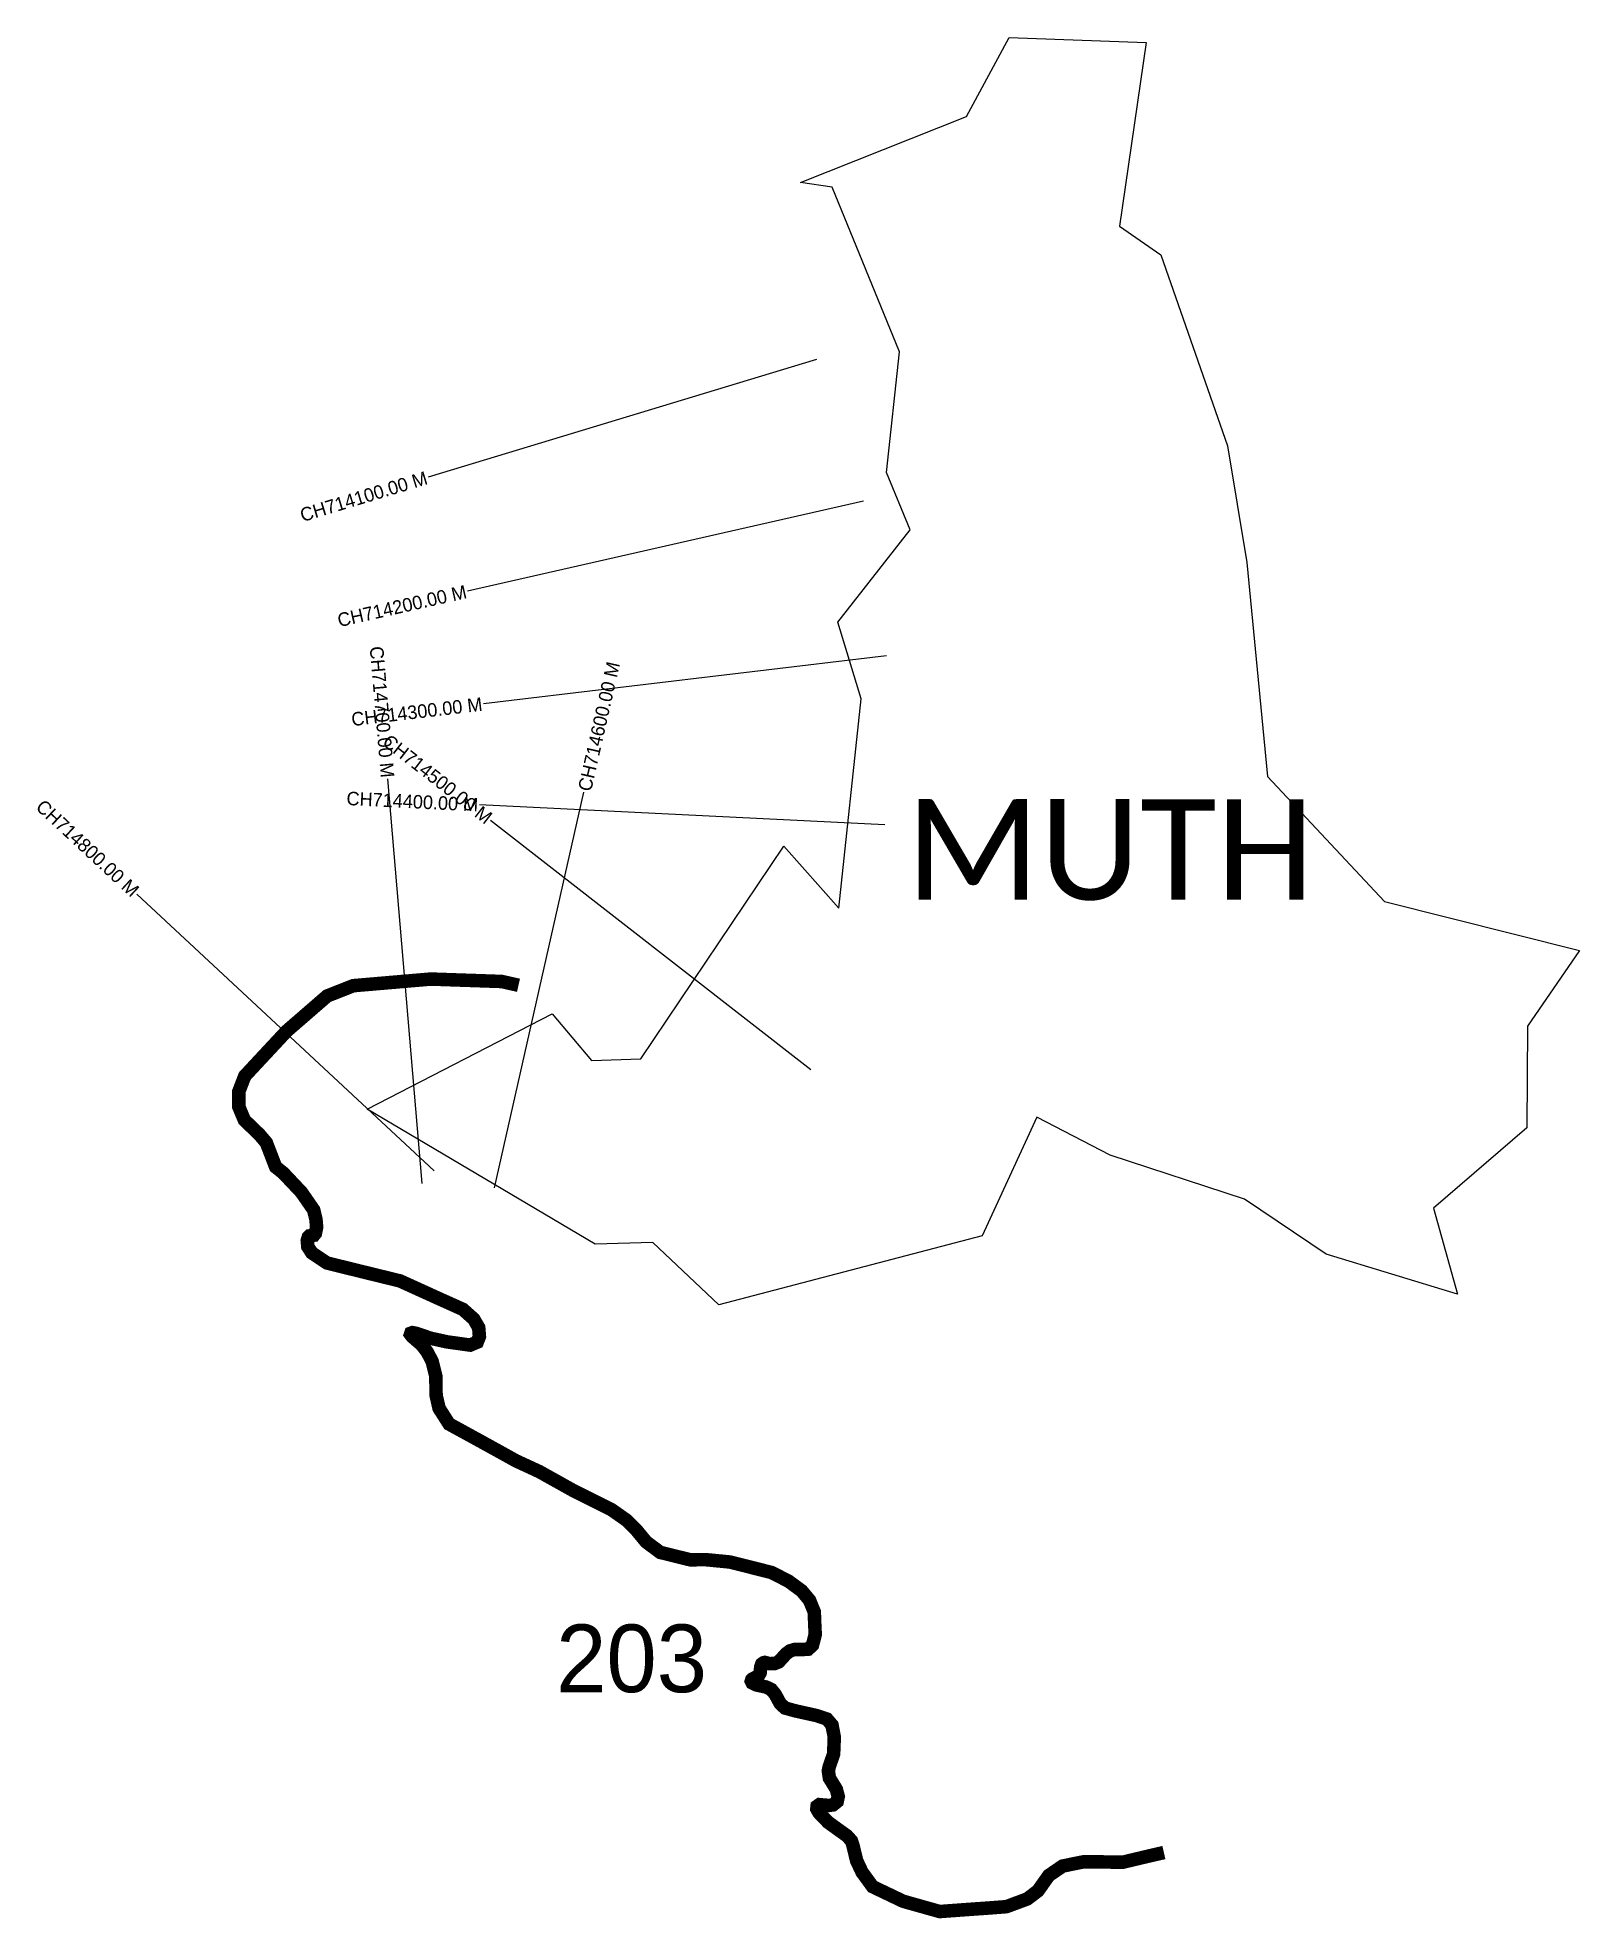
# Model space of a CAD drawing. Header units: metres. Extents: x 353838 to 354977, y 1748517 to 1749907.
import ezdxf
from ezdxf.enums import TextEntityAlignment as Align

# ---------------------------------------------------------------- set-up
doc = ezdxf.new("R2010")
doc.units = ezdxf.units.M
for name, color, linetype in [('CS', 134, 'Continuous'), ('CSMark', 6, 'Continuous'), ('UNPROTECTED', 10, 'Continuous'), ('VILLAGE NAME', 250, 'Continuous')]:
    doc.layers.add(name, color=color, linetype=linetype)

msp = doc.modelspace()

# ---------------------------------------------------------------- linework, layer by layer
at = {"color": 6}
for points in [[(354657, 1749903.7), (354637.4, 1749768.1), (354668, 1749746.8), (354717.1, 1749605.6), (354731.5, 1749519.5), (354746.7, 1749361.3), (354833.2, 1749269), (354977.3, 1749232.7), (354938.9, 1749176.8), (354938.5, 1749101.6), (354869.5, 1749042.3), (354887.3, 1748978.8), (354790.2, 1749008.3), (354729.7, 1749049), (354630.5, 1749081.5), (354576.4, 1749109.6), (354535.8, 1749021.9), (354341.3, 1748970.9), (354292.5, 1749017), (354249.8, 1749015.8), (354081.3, 1749115.4), (354218, 1749185.9), (354247.2, 1749151.3), (354283.7, 1749152.7), (354389.2, 1749309.7), (354430, 1749263.9), (354446.5, 1749418.8), (354429.2, 1749475.3), (354482.7, 1749543.5), (354465.3, 1749585.9), (354474.7, 1749675.2), (354425, 1749796.7), (354401.6, 1749800.2), (354524.4, 1749849.1), (354555.8, 1749907.3)], [(354555.8, 1749907.3), (354657, 1749903.7)]]:
    msp.add_lwpolyline(points, dxfattribs=at)
at = {"layer": 'CS'}
for p, q in [((354413.5, 1749669.5), (354126.4, 1749582.6)), ((354448.1, 1749564.8), (354155.5, 1749498.3)), ((354465.3, 1749450.4), (354167.4, 1749415.1)), ((354122.1, 1749060.5), (354096.6, 1749359.5)), ((354464, 1749325.5), (354164.4, 1749340.4)), ((354175.4, 1749057.2), (354241.6, 1749349.8)), ((354409.3, 1749144.5), (354172.5, 1749328.8)), ((354130.8, 1749070), (353911.2, 1749274.4))]:
    msp.add_line(p, q, dxfattribs=at)
at = {"layer": 'UNPROTECTED', "const_width": 10, "flags": 128}
msp.add_lwpolyline([(354193.2, 1749207), (354180.8, 1749209.8), (354128.4, 1749211.6), (354071.1, 1749206.7), (354051.8, 1749199.1), (354021.7, 1749173), (353999.9, 1749149.6), (353990.9, 1749139.9), (353986.5, 1749128.5), (353986.5, 1749117.2), (353990.6, 1749107.4), (354001.7, 1749096.7), (354006.8, 1749090.7), (354009.5, 1749083.7), (354013.7, 1749072.8), (354019.3, 1749068.3), (354032.8, 1749054), (354041.8, 1749041), (354043.5, 1749034.1), (354044, 1749028.1), (354043.1, 1749023.7), (354042, 1749022.3), (354038.7, 1749021.8), (354037.9, 1749021), (354037.1, 1749018.4), (354037.5, 1749013.8), (354040.5, 1749009.2), (354051.6, 1749001.8), (354075.5, 1748995.9), (354105.7, 1748988.5), (354132.3, 1748976.4), (354152.1, 1748967.5), (354160.1, 1748960.4), (354163.8, 1748954), (354164.3, 1748947.4), (354162.7, 1748943.3), (354157.5, 1748941.1), (354140.3, 1748943.5), (354128.1, 1748946.2), (354117.9, 1748949.7), (354114.8, 1748950.3), (354113.7, 1748949.9), (354113.4, 1748949), (354114.6, 1748947.4), (354121.7, 1748941.3), (354125.8, 1748935.9), (354129.4, 1748929), (354132.1, 1748918.1), (354132.3, 1748904), (354134.5, 1748894.4), (354141.9, 1748882.8), (354166, 1748869.6), (354179.6, 1748862.1), (354186.8, 1748858.1), (354191.3, 1748855.6), (354208.6, 1748847.6), (354233.7, 1748833.6), (354261.9, 1748819.5), (354273.3, 1748811.5), (354280.1, 1748804.7), (354287.6, 1748795.6), (354298, 1748787.9), (354320.3, 1748782.4), (354325.8, 1748782.5), (354331.9, 1748782.5), (354349.5, 1748780.8), (354380.4, 1748773), (354392.8, 1748766.6), (354402.5, 1748759.5), (354408.3, 1748752.5), (354411.8, 1748743.9), (354412.1, 1748736), (354412.5, 1748727.2), (354410.5, 1748719.4), (354407.3, 1748716.4), (354402.5, 1748716.1), (354397.1, 1748716.1), (354394, 1748715.2), (354391, 1748713), (354388, 1748709.7), (354385.5, 1748707), (354382.5, 1748705.8), (354378.6, 1748705.7), (354375.3, 1748706.6), (354374.2, 1748706.3), (354373, 1748705.4), (354372.2, 1748703.1), (354371.8, 1748698.9), (354370.5, 1748696.7), (354367.8, 1748695.2), (354366.1, 1748694.3), (354365.6, 1748693.8), (354365.3, 1748692.8), (354366, 1748691.4), (354368.8, 1748690), (354376.2, 1748688.4), (354380, 1748686.6), (354382.8, 1748683.2), (354386.7, 1748676.1), (354390.2, 1748672.9), (354397.8, 1748670.8), (354413.6, 1748667.3), (354421.1, 1748664.8), (354424.9, 1748660.3), (354426.6, 1748651.4), (354426.1, 1748638.9), (354422.9, 1748629.7), (354422.2, 1748626.4), (354423, 1748621.1), (354426.6, 1748615.3), (354428.1, 1748612.8), (354429.5, 1748607.6), (354428.7, 1748603.8), (354425.6, 1748601.3), (354422.5, 1748600.9), (354417.8, 1748601.3), (354415.6, 1748601.5), (354413.9, 1748600.3), (354413.7, 1748598.3), (354415.2, 1748595.6), (354422, 1748588.5), (354428.9, 1748583.5), (354435.9, 1748578.5), (354439.3, 1748574.7), (354440.4, 1748571.3), (354443.1, 1748560.1), (354447.1, 1748551.6), (354454.9, 1748540.9), (354477.5, 1748530.1), (354504.5, 1748522.5), (354527.8, 1748524.2), (354539.4, 1748525), (354553.8, 1748526.1), (354569.2, 1748531.8), (354577.1, 1748537.8), (354585.1, 1748549.1), (354595.3, 1748556.1), (354611.1, 1748559.3), (354623.4, 1748559.2), (354639.6, 1748558.9), (354658.5, 1748563.4), (354670.2, 1748566.1)], dxfattribs=at)

# ---------------------------------------------------------------- texts
at = {"insert": (354221, 1748734.6), "char_height": 50, "attachment_point": 1}
msp.add_mtext_dynamic_manual_height_columns('\\pxt1;203', width=70.183, gutter_width=1, heights=[0], dxfattribs=at)
at = {"layer": 'CSMark'}
for s, rotation, p in [('CH714100.00 M', 16.8389, (354125.4, 1749582.3)), ('CH714200.00 M', 12.8096, (354154.6, 1749498.1)), ('CH714700.00 M', 274.8813, (354096.5, 1749360.5)), ('CH714300.00 M', 6.7647, (354166.4, 1749414.9)), ('CH714500.00 M', 322.1133, (354171.8, 1749329.4)), ('CH714800.00 M', 317.0581, (353910.4, 1749275.1)), ('CH714400.00 M', 357.1616, (354163.4, 1749340.4))]:
    msp.add_text(s, height=10, rotation=rotation, dxfattribs=at).set_placement(p, align=Align.MIDDLE_RIGHT)
msp.add_text('CH714600.00 M', height=10, rotation=77.2406, dxfattribs=at).set_placement((354241.9, 1749350.8), align=Align.MIDDLE_LEFT)
at = {"layer": 'VILLAGE NAME', "insert": (354479.5, 1749344.6), "char_height": 74.235, "attachment_point": 1, "rotation": 359.9793}
msp.add_mtext_dynamic_manual_height_columns('{\\fCalibri|b0|i0|c0|p34;MUTH}', width=732.536, gutter_width=371.2, heights=[0], dxfattribs=at)

doc.saveas('drawing.dxf')
